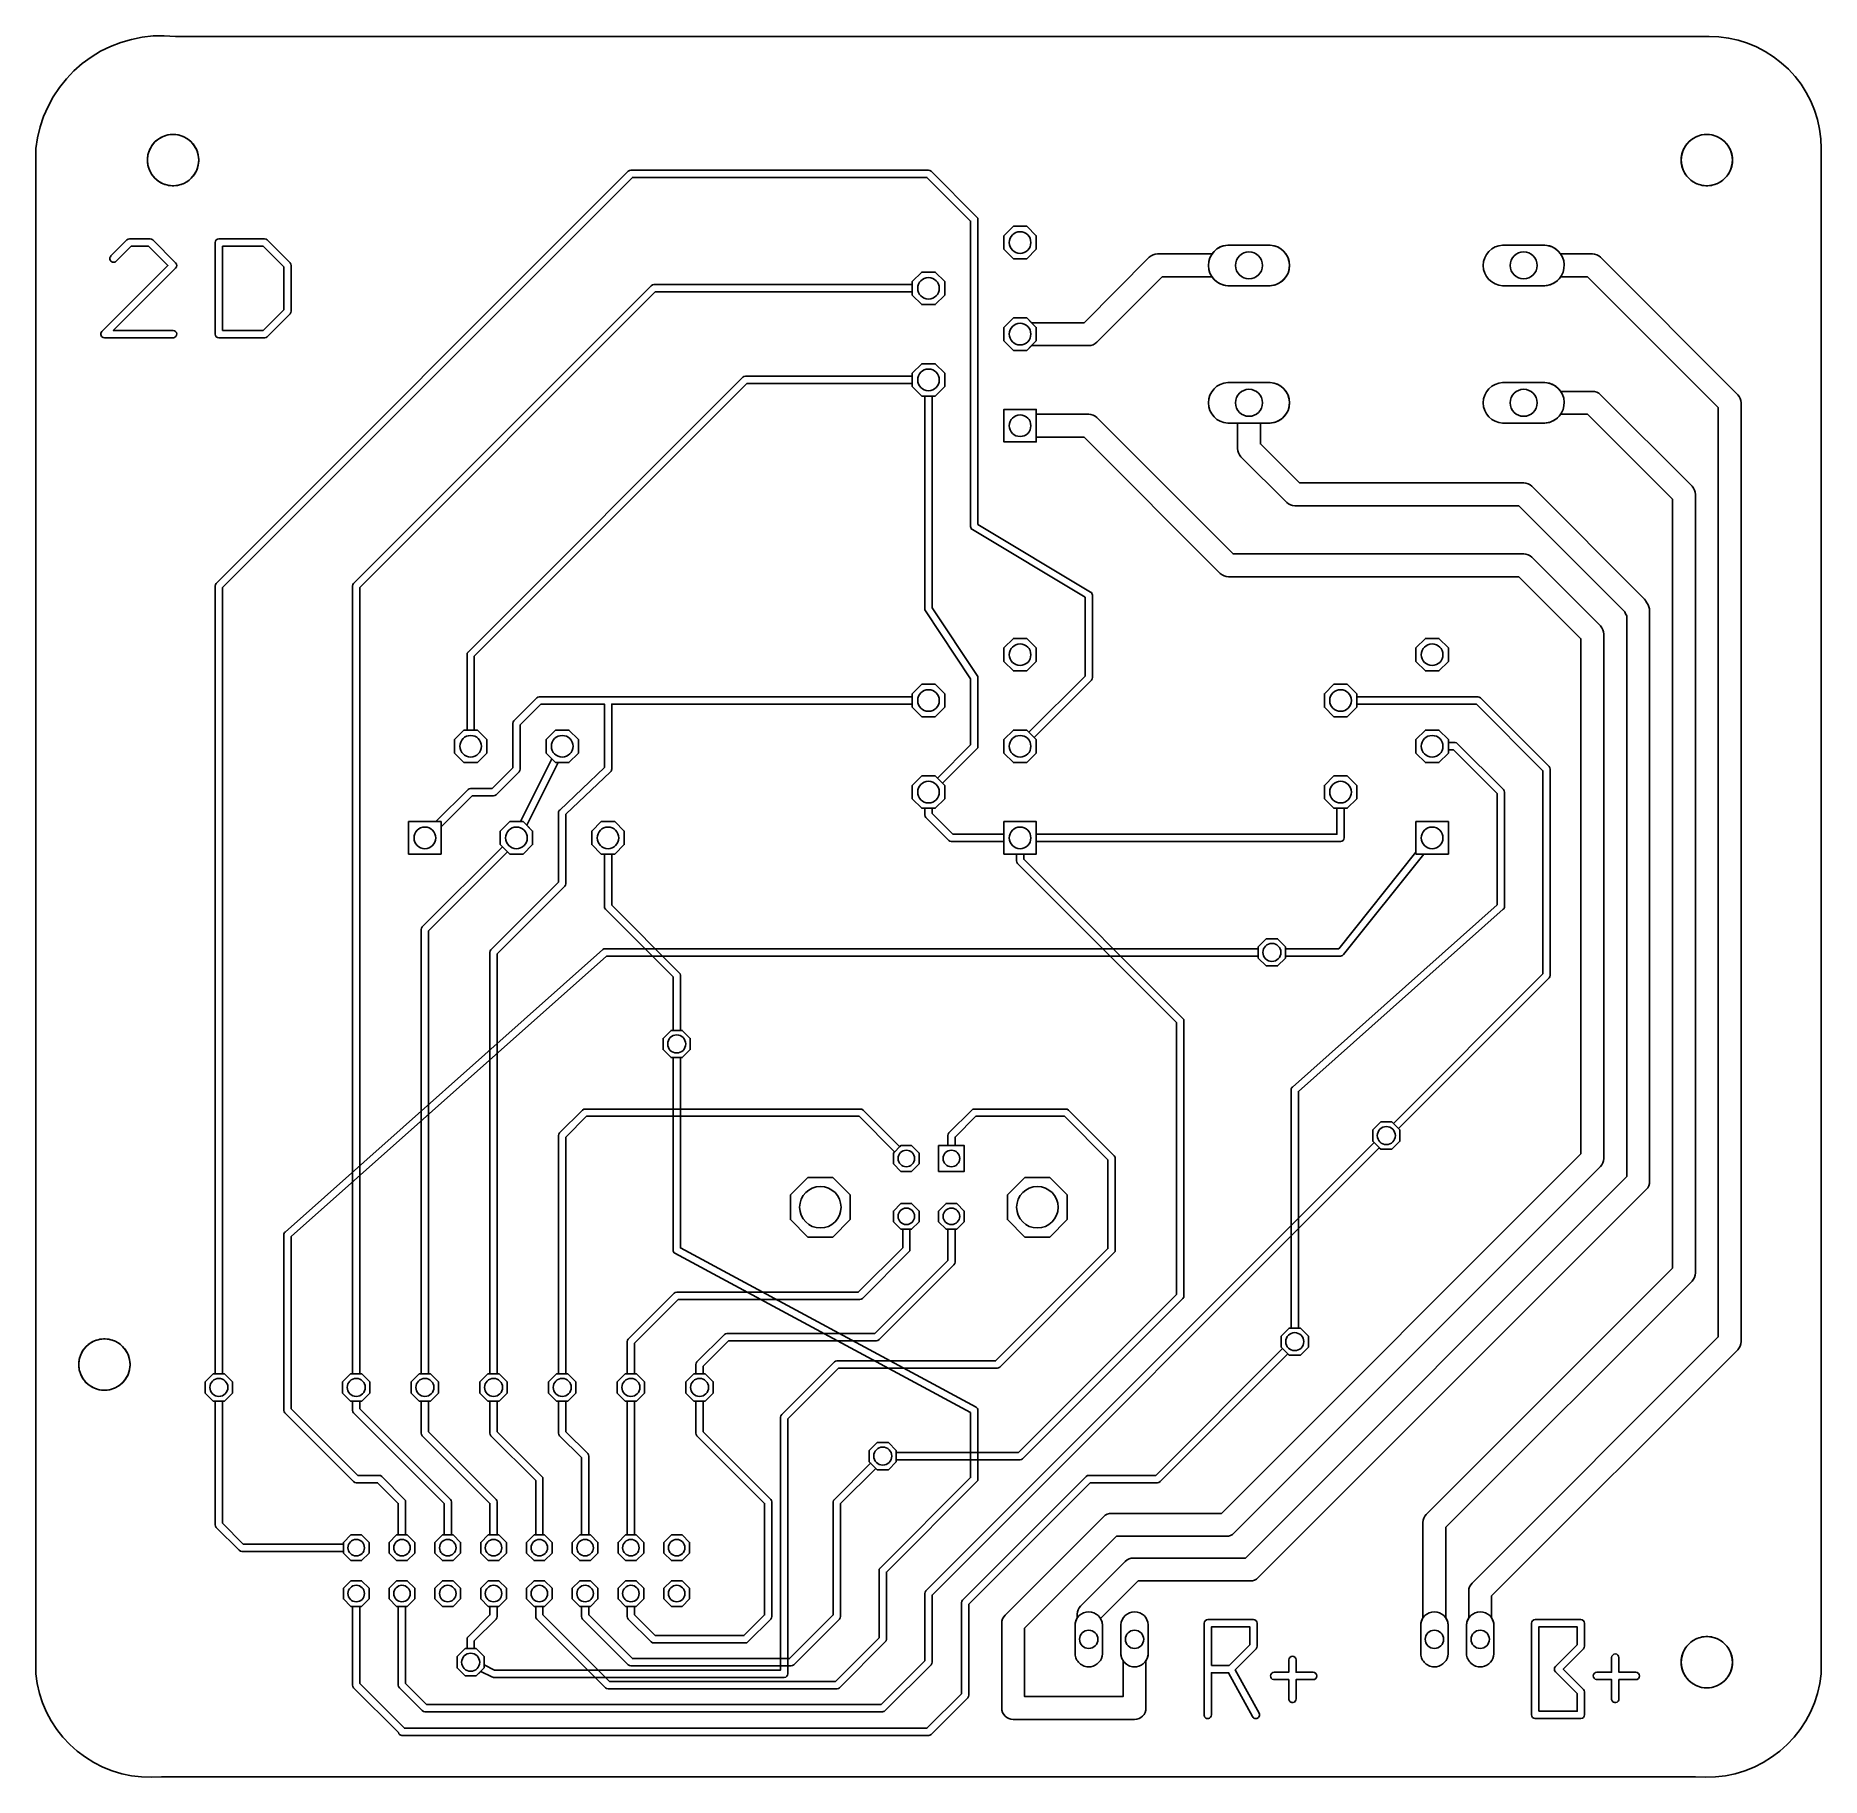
# Model space of a CAD drawing. Header units: millimetres. Extents: x -5.1 to 94, y 0 to 96.6.
import ezdxf

# ---------------------------------------------------------------- set-up
doc = ezdxf.new("R2010")
doc.units = ezdxf.units.MM

msp = doc.modelspace()

# ---------------------------------------------------------------- linework, layer by layer
at = {"layer": '16_copper'}
for points in [[(50.43, 84.717), (50.43, 85.463), (49.903, 85.99), (49.157, 85.99), (48.63, 85.463), (48.63, 84.717), (49.157, 84.19), (49.903, 84.19)], [(45.35, 82.177), (45.35, 82.923), (44.823, 83.45), (44.077, 83.45), (43.55, 82.923), (43.55, 82.177), (44.077, 81.65), (44.823, 81.65)], [(50.43, 79.637), (50.43, 80.383), (49.903, 80.91), (49.157, 80.91), (48.63, 80.383), (48.63, 79.637), (49.157, 79.11), (49.903, 79.11)], [(45.35, 77.097), (45.35, 77.843), (44.823, 78.37), (44.077, 78.37), (43.55, 77.843), (43.55, 77.097), (44.077, 76.57), (44.823, 76.57)], [(50.43, 75.83), (48.63, 75.83), (48.63, 74.03), (50.43, 74.03)], [(50.43, 61.857), (50.43, 62.603), (49.903, 63.13), (49.157, 63.13), (48.63, 62.603), (48.63, 61.857), (49.157, 61.33), (49.903, 61.33)], [(73.29, 61.857), (73.29, 62.603), (72.763, 63.13), (72.017, 63.13), (71.49, 62.603), (71.49, 61.857), (72.017, 61.33), (72.763, 61.33)], [(45.35, 59.317), (45.35, 60.063), (44.823, 60.59), (44.077, 60.59), (43.55, 60.063), (43.55, 59.317), (44.077, 58.79), (44.823, 58.79)], [(68.21, 59.317), (68.21, 60.063), (67.683, 60.59), (66.937, 60.59), (66.41, 60.063), (66.41, 59.317), (66.937, 58.79), (67.683, 58.79)], [(19.95, 56.777), (19.95, 57.523), (19.423, 58.05), (18.677, 58.05), (18.15, 57.523), (18.15, 56.777), (18.677, 56.25), (19.423, 56.25)], [(25.03, 56.777), (25.03, 57.523), (24.503, 58.05), (23.757, 58.05), (23.23, 57.523), (23.23, 56.777), (23.757, 56.25), (24.503, 56.25)], [(50.43, 56.777), (50.43, 57.523), (49.903, 58.05), (49.157, 58.05), (48.63, 57.523), (48.63, 56.777), (49.157, 56.25), (49.903, 56.25)], [(73.29, 56.777), (73.29, 57.523), (72.763, 58.05), (72.017, 58.05), (71.49, 57.523), (71.49, 56.777), (72.017, 56.25), (72.763, 56.25)], [(45.35, 54.237), (45.35, 54.983), (44.823, 55.51), (44.077, 55.51), (43.55, 54.983), (43.55, 54.237), (44.077, 53.71), (44.823, 53.71)], [(68.21, 54.237), (68.21, 54.983), (67.683, 55.51), (66.937, 55.51), (66.41, 54.983), (66.41, 54.237), (66.937, 53.71), (67.683, 53.71)], [(17.41, 52.97), (15.61, 52.97), (15.61, 51.17), (17.41, 51.17)], [(22.49, 51.697), (22.49, 52.443), (21.963, 52.97), (21.217, 52.97), (20.69, 52.443), (20.69, 51.697), (21.217, 51.17), (21.963, 51.17)], [(27.57, 51.697), (27.57, 52.443), (27.043, 52.97), (26.297, 52.97), (25.77, 52.443), (25.77, 51.697), (26.297, 51.17), (27.043, 51.17)], [(50.43, 52.97), (48.63, 52.97), (48.63, 51.17), (50.43, 51.17)], [(73.29, 52.97), (71.49, 52.97), (71.49, 51.17), (73.29, 51.17)], [(43.934, 33.994), (43.934, 34.586), (43.516, 35.004), (42.924, 35.004), (42.506, 34.586), (42.506, 33.994), (42.924, 33.576), (43.516, 33.576)], [(46.434, 35.004), (45.006, 35.004), (45.006, 33.576), (46.434, 33.576)], [(40.108, 30.898), (40.108, 32.272), (39.137, 33.243), (37.763, 33.243), (36.792, 32.272), (36.792, 30.898), (37.763, 29.927), (39.137, 29.927)], [(52.148, 30.898), (52.148, 32.272), (51.177, 33.243), (49.803, 33.243), (48.832, 32.272), (48.832, 30.898), (49.803, 29.927), (51.177, 29.927)], [(43.934, 30.784), (43.934, 31.376), (43.516, 31.794), (42.924, 31.794), (42.506, 31.376), (42.506, 30.784), (42.924, 30.366), (43.516, 30.366)], [(46.434, 30.784), (46.434, 31.376), (46.016, 31.794), (45.424, 31.794), (45.006, 31.376), (45.006, 30.784), (45.424, 30.366), (46.016, 30.366)], [(28.651, 12.405), (28.651, 12.995), (28.235, 13.411), (28.143, 13.411), (28.143, 20.836), (28.252, 20.836), (28.694, 21.278), (28.694, 21.902), (28.252, 22.344), (27.628, 22.344), (27.186, 21.902), (27.186, 21.278), (27.628, 20.836), (27.737, 20.836), (27.737, 13.411), (27.645, 13.411), (27.229, 12.995), (27.229, 12.405), (27.645, 11.989), (28.235, 11.989)], [(31.191, 12.405), (31.191, 12.995), (30.775, 13.411), (30.185, 13.411), (29.769, 12.995), (29.769, 12.405), (30.185, 11.989), (30.775, 11.989)], [(18.491, 9.865), (18.491, 10.455), (18.075, 10.871), (17.485, 10.871), (17.069, 10.455), (17.069, 9.865), (17.485, 9.449), (18.075, 9.449)], [(31.191, 9.865), (31.191, 10.455), (30.775, 10.871), (30.185, 10.871), (29.769, 10.455), (29.769, 9.865), (30.185, 9.449), (30.775, 9.449)]]:
    msp.add_lwpolyline(points, close=True, dxfattribs=at)
for points in [[(63.486, 82.703, 0.92439), (63.398, 84.944), (61.062, 84.944, 0.961482), (61.062, 82.696), (63.398, 82.696)], [(78.726, 82.703, 0.92439), (78.638, 84.944), (76.302, 84.944, 0.961482), (76.302, 82.696), (78.638, 82.696)], [(63.486, 75.083, 0.92439), (63.398, 77.324), (61.062, 77.324, 0.961482), (61.062, 75.076), (63.398, 75.076)], [(78.726, 75.083, 0.92439), (78.638, 77.324), (76.302, 77.324, 0.961482), (76.302, 75.076), (78.638, 75.076)], [(15.951, 12.405), (15.951, 12.995), (15.535, 13.411), (15.443, 13.411), (15.443, 15.24, 0.198912), (15.384, 15.384), (14.114, 16.654, 0.198912), (13.97, 16.713), (12.784, 16.713), (9.093, 20.404), (9.093, 29.965), (26.589, 45.517), (62.746, 45.517), (62.746, 45.408), (63.188, 44.966), (63.812, 44.966), (64.254, 45.408), (64.254, 46.032), (63.812, 46.474), (63.188, 46.474), (62.746, 46.032), (62.746, 45.923), (26.511, 45.923, 0.183686), (26.376, 45.872), (8.755, 30.209, 0.214228), (8.687, 30.057), (8.687, 20.32, 0.198912), (8.746, 20.176), (12.556, 16.366, 0.198912), (12.7, 16.307), (13.886, 16.307), (15.037, 15.156), (15.037, 13.411), (14.945, 13.411), (14.529, 12.995), (14.529, 12.405), (14.945, 11.989), (15.535, 11.989)], [(39.38, 4.878, 0.185976), (39.514, 4.936), (42.054, 7.476, 0.198912), (42.113, 7.62), (42.113, 11.346), (47.134, 16.366, 0.198912), (47.193, 16.51), (47.193, 20.32, 0.275912), (47.086, 20.499), (30.683, 29.331), (30.683, 39.886), (30.792, 39.886), (31.234, 40.328), (31.234, 40.952), (30.792, 41.394), (30.168, 41.394), (29.726, 40.952), (29.726, 40.328), (30.168, 39.886), (30.277, 39.886), (30.277, 29.21, 0.275912), (30.384, 29.031), (46.787, 20.199), (46.787, 16.594), (41.766, 11.574, 0.198912), (41.707, 11.43), (41.707, 7.704), (39.286, 5.283), (26.754, 5.283), (23.063, 8.974), (23.063, 9.449), (23.155, 9.449), (23.571, 9.865), (23.571, 10.455), (23.155, 10.871), (22.565, 10.871), (22.149, 10.455), (22.149, 9.865), (22.565, 9.449), (22.657, 9.449), (22.657, 8.89, 0.198912), (22.716, 8.746), (26.526, 4.936, 0.198912), (26.67, 4.877), (39.37, 4.877)], [(41.92, 3.608, 0.185976), (42.054, 3.666), (44.594, 6.206, 0.198912), (44.653, 6.35), (44.653, 10.076), (69.461, 34.883), (69.538, 34.806), (70.162, 34.806), (70.604, 35.248), (70.604, 35.872), (70.162, 36.314), (69.538, 36.314), (69.096, 35.872), (69.096, 35.248), (69.173, 35.171), (44.306, 10.304, 0.198912), (44.247, 10.16), (44.247, 6.434), (41.826, 4.013), (16.594, 4.013), (15.443, 5.164), (15.443, 9.449), (15.535, 9.449), (15.951, 9.865), (15.951, 10.455), (15.535, 10.871), (14.945, 10.871), (14.529, 10.455), (14.529, 9.865), (14.945, 9.449), (15.037, 9.449), (15.037, 5.08, 0.198912), (15.096, 4.936), (16.366, 3.666, 0.198912), (16.51, 3.607), (41.91, 3.607)], [(44.46, 2.287, 0.185976), (44.594, 2.346), (46.626, 4.378, 0.198912), (46.685, 4.521), (46.685, 9.568), (53.424, 16.307), (57.15, 16.307, 0.198912), (57.294, 16.366), (64.381, 23.453), (64.458, 23.376), (65.082, 23.376), (65.524, 23.818), (65.524, 24.442), (65.082, 24.884), (64.458, 24.884), (64.016, 24.442), (64.016, 23.818), (64.093, 23.741), (57.066, 16.713), (53.34, 16.713, 0.198912), (53.196, 16.654), (46.338, 9.796, 0.198912), (46.279, 9.652), (46.279, 4.605), (44.366, 2.692), (15.375, 2.692), (12.903, 5.164), (12.903, 9.449), (12.995, 9.449), (13.411, 9.865), (13.411, 10.455), (12.995, 10.871), (12.405, 10.871), (11.989, 10.455), (11.989, 9.865), (12.405, 9.449), (12.497, 9.449), (12.497, 5.08, 0.198912), (12.556, 4.936), (15.04, 2.452, 0.361895), (15.24, 2.286), (44.45, 2.286)], [(13.411, 12.405), (13.411, 12.995), (12.995, 13.411), (12.405, 13.411), (11.989, 12.995), (11.989, 12.903), (6.434, 12.903), (5.283, 14.054), (5.283, 20.836), (5.392, 20.836), (5.834, 21.278), (5.834, 21.902), (5.392, 22.344), (4.768, 22.344), (4.326, 21.902), (4.326, 21.278), (4.768, 20.836), (4.877, 20.836), (4.877, 13.97, 0.198912), (4.936, 13.826), (6.206, 12.556, 0.198912), (6.35, 12.497), (11.989, 12.497), (11.989, 12.405), (12.405, 11.989), (12.995, 11.989)], [(18.491, 12.405), (18.491, 12.995), (18.075, 13.411), (17.983, 13.411), (17.983, 15.24, 0.198912), (17.924, 15.384), (12.903, 20.404), (12.903, 20.836), (13.012, 20.836), (13.454, 21.278), (13.454, 21.902), (13.012, 22.344), (12.388, 22.344), (11.946, 21.902), (11.946, 21.278), (12.388, 20.836), (12.497, 20.836), (12.497, 20.32, 0.198912), (12.556, 20.176), (17.577, 15.156), (17.577, 13.411), (17.485, 13.411), (17.069, 12.995), (17.069, 12.405), (17.485, 11.989), (18.075, 11.989)], [(21.031, 12.405), (21.031, 12.995), (20.615, 13.411), (20.523, 13.411), (20.523, 15.24, 0.198912), (20.464, 15.384), (16.713, 19.134), (16.713, 20.836), (16.822, 20.836), (17.264, 21.278), (17.264, 21.902), (16.822, 22.344), (16.198, 22.344), (15.756, 21.902), (15.756, 21.278), (16.198, 20.836), (16.307, 20.836), (16.307, 19.05, 0.198912), (16.366, 18.906), (20.117, 15.156), (20.117, 13.411), (20.025, 13.411), (19.609, 12.995), (19.609, 12.405), (20.025, 11.989), (20.615, 11.989)], [(23.571, 12.405), (23.571, 12.995), (23.155, 13.411), (23.063, 13.411), (23.063, 16.51, 0.198912), (23.004, 16.654), (20.523, 19.134), (20.523, 20.836), (20.632, 20.836), (21.074, 21.278), (21.074, 21.902), (20.632, 22.344), (20.008, 22.344), (19.566, 21.902), (19.566, 21.278), (20.008, 20.836), (20.117, 20.836), (20.117, 19.05, 0.198912), (20.176, 18.906), (22.657, 16.426), (22.657, 13.411), (22.565, 13.411), (22.149, 12.995), (22.149, 12.405), (22.565, 11.989), (23.155, 11.989)], [(26.111, 12.405), (26.111, 12.995), (25.695, 13.411), (25.603, 13.411), (25.603, 17.78, 0.198912), (25.544, 17.924), (24.333, 19.134), (24.333, 20.836), (24.442, 20.836), (24.884, 21.278), (24.884, 21.902), (24.442, 22.344), (23.818, 22.344), (23.376, 21.902), (23.376, 21.278), (23.818, 20.836), (23.927, 20.836), (23.927, 19.05, 0.198912), (23.986, 18.906), (25.197, 17.696), (25.197, 13.411), (25.105, 13.411), (24.689, 12.995), (24.689, 12.405), (25.105, 11.989), (25.695, 11.989)], [(34.3, 7.418, 0.185976), (34.434, 7.476), (35.704, 8.746, 0.198912), (35.763, 8.89), (35.763, 15.24, 0.198912), (35.704, 15.384), (31.953, 19.134), (31.953, 20.836), (32.062, 20.836), (32.504, 21.278), (32.504, 21.902), (32.062, 22.344), (31.438, 22.344), (30.996, 21.902), (30.996, 21.278), (31.438, 20.836), (31.547, 20.836), (31.547, 19.05, 0.198912), (31.606, 18.906), (35.357, 15.156), (35.357, 8.974), (34.206, 7.823), (29.294, 7.823), (28.143, 8.974), (28.143, 9.449), (28.235, 9.449), (28.651, 9.865), (28.651, 10.455), (28.235, 10.871), (27.645, 10.871), (27.229, 10.455), (27.229, 9.865), (27.645, 9.449), (27.737, 9.449), (27.737, 8.89, 0.198912), (27.796, 8.746), (29.066, 7.476, 0.198912), (29.21, 7.417), (34.29, 7.417)], [(36.84, 6.148, 0.185976), (36.974, 6.206), (39.514, 8.746, 0.198912), (39.573, 8.89), (39.573, 15.156), (41.521, 17.103), (41.598, 17.026), (42.222, 17.026), (42.664, 17.468), (42.664, 18.092), (42.222, 18.534), (41.598, 18.534), (41.156, 18.092), (41.156, 17.468), (41.233, 17.391), (39.226, 15.384, 0.198912), (39.167, 15.24), (39.167, 8.974), (36.746, 6.553), (28.024, 6.553), (25.603, 8.974), (25.603, 9.449), (25.695, 9.449), (26.111, 9.865), (26.111, 10.455), (25.695, 10.871), (25.105, 10.871), (24.689, 10.455), (24.689, 9.865), (25.105, 9.449), (25.197, 9.449), (25.197, 8.89, 0.198912), (25.256, 8.746), (27.796, 6.206, 0.198912), (27.94, 6.147), (36.83, 6.147)], [(19.804, 6.038), (19.804, 6.662), (19.362, 7.104), (19.253, 7.104), (19.253, 7.536), (20.464, 8.746, 0.198912), (20.523, 8.89), (20.523, 9.449), (20.615, 9.449), (21.031, 9.865), (21.031, 10.455), (20.615, 10.871), (20.025, 10.871), (19.609, 10.455), (19.609, 9.865), (20.025, 9.449), (20.117, 9.449), (20.117, 8.974), (18.906, 7.764, 0.198912), (18.847, 7.62), (18.847, 7.104), (18.738, 7.104), (18.296, 6.662), (18.296, 6.038), (18.738, 5.596), (19.362, 5.596)], [(53.452, 6.103, 0.357806), (54.102, 6.821), (54.102, 8.419, 0.95208), (52.578, 8.419), (52.578, 6.821), (52.585, 6.746), (52.6, 6.673), (52.622, 6.601), (52.65, 6.532), (52.686, 6.466), (52.727, 6.404), (52.775, 6.346), (52.828, 6.293), (52.886, 6.245), (52.948, 6.204), (53.014, 6.168), (53.083, 6.14), (53.155, 6.118), (53.228, 6.103), (53.303, 6.096), (53.377, 6.096)], [(55.992, 6.103, 0.357806), (56.642, 6.821), (56.642, 8.419, 0.95208), (55.118, 8.419), (55.118, 6.821), (55.125, 6.746), (55.14, 6.673), (55.162, 6.601), (55.19, 6.532), (55.226, 6.466), (55.267, 6.404), (55.315, 6.346), (55.368, 6.293), (55.426, 6.245), (55.488, 6.204), (55.554, 6.168), (55.623, 6.14), (55.695, 6.118), (55.768, 6.103), (55.843, 6.096), (55.917, 6.096)], [(72.629, 6.103, 0.357806), (73.279, 6.821), (73.279, 8.419, 0.95208), (71.755, 8.419), (71.755, 6.821), (71.762, 6.746), (71.777, 6.673), (71.799, 6.601), (71.827, 6.532), (71.863, 6.466), (71.904, 6.404), (71.952, 6.346), (72.005, 6.293), (72.063, 6.245), (72.125, 6.204), (72.191, 6.168), (72.26, 6.14), (72.332, 6.118), (72.405, 6.103), (72.48, 6.096), (72.554, 6.096)], [(75.169, 6.103, 0.357806), (75.819, 6.821), (75.819, 8.419, 0.95208), (74.295, 8.419), (74.295, 6.821), (74.302, 6.746), (74.317, 6.673), (74.339, 6.601), (74.367, 6.532), (74.403, 6.466), (74.444, 6.404), (74.492, 6.346), (74.545, 6.293), (74.603, 6.245), (74.665, 6.204), (74.731, 6.168), (74.8, 6.14), (74.872, 6.118), (74.945, 6.103), (75.02, 6.096), (75.094, 6.096)]]:
    msp.add_lwpolyline(points, format="xyb", close=True, dxfattribs=at)
at = {"layer": '1_copper'}
for points in [[(5.834, 21.278), (5.834, 21.902), (5.392, 22.344), (5.283, 22.344), (5.283, 65.956), (28.024, 88.697), (44.366, 88.697), (46.787, 86.276), (46.787, 69.342, 0.263446), (46.885, 69.168), (53.137, 65.417), (53.137, 61.044), (50.023, 57.93), (49.903, 58.05), (49.157, 58.05), (48.63, 57.523), (48.63, 56.777), (49.157, 56.25), (49.903, 56.25), (50.43, 56.777), (50.43, 57.523), (50.31, 57.643), (53.484, 60.816, 0.198912), (53.543, 60.96), (53.543, 65.532, 0.263446), (53.445, 65.706), (47.193, 69.457), (47.193, 86.36, 0.198912), (47.134, 86.504), (44.594, 89.044, 0.198912), (44.45, 89.103), (27.94, 89.103, 0.198912), (27.796, 89.044), (4.936, 66.184, 0.198912), (4.877, 66.04), (4.877, 22.344), (4.768, 22.344), (4.326, 21.902), (4.326, 21.278), (4.768, 20.836), (5.392, 20.836)], [(2.575, 79.81, 0.915917), (2.54, 80.213), (-0.779, 80.213), (2.684, 83.676, 0.414214), (2.684, 83.964), (1.414, 85.234, 0.198912), (1.27, 85.293), (0.127, 85.293, 0.198912), (-0.017, 85.234), (-0.906, 84.345, 1), (-0.618, 84.057), (0.211, 84.887), (1.186, 84.887), (2.253, 83.82), (-1.414, 80.154, 0.668179), (-1.27, 79.807), (2.54, 79.807)], [(7.63, 79.808, 0.185976), (7.764, 79.866), (9.034, 81.136, 0.198912), (9.093, 81.28), (9.093, 83.82, 0.198912), (9.034, 83.964), (7.764, 85.234, 0.198912), (7.62, 85.293), (5.08, 85.293, 0.414214), (4.877, 85.09), (4.877, 80.01, 0.414214), (5.08, 79.807), (7.62, 79.807)], [(50.168, 79.375), (53.34, 79.375, 0.198912), (53.789, 79.561), (57.413, 83.185), (60.178, 83.185, 0.237152), (61.062, 82.696), (63.398, 82.696, 0.961482), (63.398, 84.944), (61.062, 84.944, 0.237152), (60.178, 84.455), (57.15, 84.455, 0.198912), (56.701, 84.269), (53.077, 80.645), (50.168, 80.645), (49.903, 80.91), (49.157, 80.91), (48.63, 80.383), (48.63, 79.637), (49.157, 79.11), (49.903, 79.11)], [(75.169, 6.103, 0.357806), (75.819, 6.821), (75.819, 8.419, 0.134962), (75.692, 8.803), (75.692, 10.024), (89.349, 23.681, 0.198912), (89.535, 24.13), (89.535, 76.2, 0.198912), (89.349, 76.649), (81.729, 84.269, 0.198912), (81.28, 84.455), (79.522, 84.455, 0.237152), (78.638, 84.944), (76.302, 84.944, 0.961482), (76.302, 82.696), (78.638, 82.696, 0.237152), (79.522, 83.185), (81.017, 83.185), (88.265, 75.937), (88.265, 24.393), (74.608, 10.736, 0.198912), (74.422, 10.287), (74.422, 8.803, 0.134962), (74.295, 8.419), (74.295, 6.821), (74.302, 6.746), (74.317, 6.673), (74.339, 6.601), (74.367, 6.532), (74.403, 6.466), (74.444, 6.404), (74.492, 6.346), (74.545, 6.293), (74.603, 6.245), (74.665, 6.204), (74.731, 6.168), (74.8, 6.14), (74.872, 6.118), (74.945, 6.103), (75.02, 6.096), (75.094, 6.096)], [(13.454, 21.278), (13.454, 21.902), (13.012, 22.344), (12.903, 22.344), (12.903, 65.956), (29.294, 82.347), (43.55, 82.347), (43.55, 82.177), (44.077, 81.65), (44.823, 81.65), (45.35, 82.177), (45.35, 82.923), (44.823, 83.45), (44.077, 83.45), (43.55, 82.923), (43.55, 82.753), (29.21, 82.753, 0.198912), (29.066, 82.694), (12.556, 66.184, 0.198912), (12.497, 66.04), (12.497, 22.344), (12.388, 22.344), (11.946, 21.902), (11.946, 21.278), (12.388, 20.836), (13.012, 20.836)], [(42.664, 17.468), (42.664, 17.577), (49.53, 17.577, 0.198912), (49.674, 17.636), (58.564, 26.526, 0.198912), (58.623, 26.67), (58.623, 41.91, 0.198912), (58.564, 42.054), (49.733, 50.884), (49.733, 51.17), (50.43, 51.17), (50.43, 51.867), (67.31, 51.867, 0.414214), (67.513, 52.07), (67.513, 53.71), (67.683, 53.71), (68.21, 54.237), (68.21, 54.983), (67.683, 55.51), (66.937, 55.51), (66.41, 54.983), (66.41, 54.237), (66.937, 53.71), (67.107, 53.71), (67.107, 52.273), (50.43, 52.273), (50.43, 52.97), (48.63, 52.97), (48.63, 52.273), (45.804, 52.273), (44.653, 53.424), (44.653, 53.71), (44.823, 53.71), (45.35, 54.237), (45.35, 54.983), (45.23, 55.103), (47.134, 57.006, 0.198912), (47.193, 57.15), (47.193, 60.96, 0.14807), (47.159, 61.073), (44.653, 64.832), (44.653, 76.57), (44.823, 76.57), (45.35, 77.097), (45.35, 77.843), (44.823, 78.37), (44.077, 78.37), (43.55, 77.843), (43.55, 77.673), (34.29, 77.673, 0.198912), (34.146, 77.614), (18.906, 62.374, 0.198912), (18.847, 62.23), (18.847, 58.05), (18.677, 58.05), (18.15, 57.523), (18.15, 56.777), (18.677, 56.25), (19.423, 56.25), (19.95, 56.777), (19.95, 57.523), (19.423, 58.05), (19.253, 58.05), (19.253, 62.146), (34.374, 77.267), (43.55, 77.267), (43.55, 77.097), (44.077, 76.57), (44.247, 76.57), (44.247, 64.77, 0.14807), (44.281, 64.657), (46.787, 60.898), (46.787, 57.234), (44.943, 55.39), (44.823, 55.51), (44.077, 55.51), (43.55, 54.983), (43.55, 54.237), (44.077, 53.71), (44.247, 53.71), (44.247, 53.34, 0.198912), (44.306, 53.196), (45.576, 51.926, 0.198912), (45.72, 51.867), (48.63, 51.867), (48.63, 51.17), (49.327, 51.17), (49.327, 50.8, 0.198912), (49.386, 50.656), (58.217, 41.826), (58.217, 26.754), (49.446, 17.983), (42.664, 17.983), (42.664, 18.092), (42.222, 18.534), (41.598, 18.534), (41.156, 18.092), (41.156, 17.468), (41.598, 17.026), (42.222, 17.026)], [(53.452, 6.103, 0.357806), (54.102, 6.821), (54.102, 8.419, 0.123126), (53.995, 8.774), (56.08, 10.859), (62.294, 10.859, 0.198912), (62.743, 11.044), (84.269, 32.571, 0.198912), (84.455, 33.02), (84.455, 64.643, 0.193384), (84.295, 65.098), (84.272, 65.157, 0.091111), (84.142, 65.346), (77.919, 71.569, 0.198912), (77.47, 71.755), (65.033, 71.755), (62.865, 73.923), (62.865, 75.076), (63.398, 75.076, 0.961482), (63.398, 77.324), (61.062, 77.324, 0.961482), (61.062, 75.076), (61.595, 75.076), (61.595, 73.66, 0.198912), (61.781, 73.211), (64.321, 70.671, 0.198912), (64.77, 70.485), (77.207, 70.485), (83.078, 64.614, 0.098747), (83.185, 64.39), (83.185, 33.283), (62.03, 12.129), (55.817, 12.129, 0.198912), (55.367, 11.943), (52.891, 9.466, 0.198912), (52.705, 9.017), (52.705, 8.803, 0.134962), (52.578, 8.419), (52.578, 6.821), (52.585, 6.746), (52.6, 6.673), (52.622, 6.601), (52.65, 6.532), (52.686, 6.466), (52.727, 6.404), (52.775, 6.346), (52.828, 6.293), (52.886, 6.245), (52.948, 6.204), (53.014, 6.168), (53.083, 6.14), (53.155, 6.118), (53.228, 6.103), (53.303, 6.096), (53.377, 6.096)], [(72.629, 6.103, 0.357806), (73.279, 6.821), (73.279, 8.419, 0.134962), (73.152, 8.803), (73.152, 13.834), (86.809, 27.491, 0.198912), (86.995, 27.94), (86.995, 71.12, 0.198912), (86.809, 71.569), (81.729, 76.649, 0.198912), (81.28, 76.835), (79.522, 76.835, 0.237152), (78.638, 77.324), (76.302, 77.324, 0.961482), (76.302, 75.076), (78.638, 75.076, 0.237152), (79.522, 75.565), (81.017, 75.565), (85.725, 70.857), (85.725, 28.203), (72.068, 14.546, 0.198912), (71.882, 14.097), (71.882, 8.803, 0.134962), (71.755, 8.419), (71.755, 6.821), (71.762, 6.746), (71.777, 6.673), (71.799, 6.601), (71.827, 6.532), (71.863, 6.466), (71.904, 6.404), (71.952, 6.346), (72.005, 6.293), (72.063, 6.245), (72.125, 6.204), (72.191, 6.168), (72.26, 6.14), (72.332, 6.118), (72.405, 6.103), (72.48, 6.096), (72.554, 6.096)], [(55.885, 3.175, 0.411773), (56.515, 3.81), (56.515, 6.437, 0.134962), (56.642, 6.821), (56.642, 8.419, 0.95208), (55.118, 8.419), (55.118, 6.821, 0.134962), (55.245, 6.437), (55.245, 4.445), (49.784, 4.445), (49.784, 8.246), (54.873, 13.335), (60.96, 13.335, 0.198912), (61.409, 13.521), (81.729, 33.841, 0.198912), (81.915, 34.29), (81.915, 63.373, 0.198912), (81.729, 63.822), (77.919, 67.632, 0.198912), (77.47, 67.818), (61.35, 67.818), (53.789, 75.379, 0.198912), (53.34, 75.565), (50.43, 75.565), (50.43, 75.83), (48.63, 75.83), (48.63, 74.03), (50.43, 74.03), (50.43, 74.295), (53.077, 74.295), (60.638, 66.734, 0.198912), (61.087, 66.548), (77.207, 66.548), (80.645, 63.11), (80.645, 34.553), (60.697, 14.605), (54.61, 14.605, 0.198912), (54.161, 14.419), (48.7, 8.958, 0.198912), (48.514, 8.509), (48.514, 3.81, 0.414214), (49.149, 3.175), (55.88, 3.175)], [(22.85, 59.892, 0.185976), (22.716, 59.834), (21.446, 58.564, 0.198912), (21.387, 58.42), (21.387, 55.964), (20.236, 54.813), (19.05, 54.813, 0.198912), (18.906, 54.754), (17.123, 52.97), (15.61, 52.97), (15.61, 51.17), (17.41, 51.17), (17.41, 52.683), (19.134, 54.407), (20.32, 54.407, 0.198912), (20.464, 54.466), (21.734, 55.736, 0.198912), (21.793, 55.88), (21.793, 58.336), (22.944, 59.487), (26.467, 59.487), (26.467, 55.967), (23.99, 53.614, 0.205583), (23.927, 53.467), (23.927, 49.614), (20.176, 45.864, 0.198912), (20.117, 45.72), (20.117, 22.344), (20.008, 22.344), (19.566, 21.902), (19.566, 21.278), (20.008, 20.836), (20.632, 20.836), (21.074, 21.278), (21.074, 21.902), (20.632, 22.344), (20.523, 22.344), (20.523, 45.636), (24.274, 49.386, 0.198912), (24.333, 49.53), (24.333, 53.38), (26.81, 55.733, 0.205583), (26.873, 55.88), (26.873, 59.487), (43.55, 59.487), (43.55, 59.317), (44.077, 58.79), (44.823, 58.79), (45.35, 59.317), (45.35, 60.063), (44.823, 60.59), (44.077, 60.59), (43.55, 60.063), (43.55, 59.893), (22.86, 59.893)], [(70.604, 35.248), (70.604, 35.872), (70.527, 35.949), (78.884, 44.306, 0.198912), (78.943, 44.45), (78.943, 55.88, 0.198912), (78.884, 56.024), (75.074, 59.834, 0.198912), (74.93, 59.893), (68.21, 59.893), (68.21, 60.063), (67.683, 60.59), (66.937, 60.59), (66.41, 60.063), (66.41, 59.317), (66.937, 58.79), (67.683, 58.79), (68.21, 59.317), (68.21, 59.487), (74.846, 59.487), (78.537, 55.796), (78.537, 44.534), (70.239, 36.237), (70.162, 36.314), (69.538, 36.314), (69.096, 35.872), (69.096, 35.248), (69.538, 34.806), (70.162, 34.806)], [(17.264, 21.278), (17.264, 21.902), (16.822, 22.344), (16.713, 22.344), (16.713, 46.906), (21.097, 51.29), (21.217, 51.17), (21.963, 51.17), (22.49, 51.697), (22.49, 52.443), (22.166, 52.767), (23.907, 56.25), (24.503, 56.25), (25.03, 56.777), (25.03, 57.523), (24.503, 58.05), (23.757, 58.05), (23.23, 57.523), (23.23, 56.777), (23.554, 56.453), (21.813, 52.97), (21.217, 52.97), (20.69, 52.443), (20.69, 51.697), (20.81, 51.577), (16.366, 47.134, 0.198912), (16.307, 46.99), (16.307, 22.344), (16.198, 22.344), (15.756, 21.902), (15.756, 21.278), (16.198, 20.836), (16.822, 20.836)], [(65.524, 23.818), (65.524, 24.442), (65.082, 24.884), (64.973, 24.884), (64.973, 38.009), (76.335, 48.108, 0.214228), (76.403, 48.26), (76.403, 54.61, 0.198912), (76.344, 54.754), (73.804, 57.294, 0.198912), (73.66, 57.353), (73.29, 57.353), (73.29, 57.523), (72.763, 58.05), (72.017, 58.05), (71.49, 57.523), (71.49, 56.777), (72.017, 56.25), (72.763, 56.25), (73.29, 56.777), (73.29, 56.947), (73.576, 56.947), (75.997, 54.526), (75.997, 48.351), (64.635, 38.252, 0.214228), (64.567, 38.1), (64.567, 24.884), (64.458, 24.884), (64.016, 24.442), (64.016, 23.818), (64.458, 23.376), (65.082, 23.376)], [(31.234, 40.328), (31.234, 40.952), (30.792, 41.394), (30.683, 41.394), (30.683, 44.45, 0.198912), (30.624, 44.594), (26.873, 48.344), (26.873, 51.17), (27.043, 51.17), (27.57, 51.697), (27.57, 52.443), (27.043, 52.97), (26.297, 52.97), (25.77, 52.443), (25.77, 51.697), (26.297, 51.17), (26.467, 51.17), (26.467, 48.26, 0.198912), (26.526, 48.116), (30.277, 44.366), (30.277, 41.394), (30.168, 41.394), (29.726, 40.952), (29.726, 40.328), (30.168, 39.886), (30.792, 39.886)], [(64.254, 45.408), (64.254, 45.517), (67.31, 45.517, 0.227838), (67.469, 45.593), (71.93, 51.17), (73.29, 51.17), (73.29, 52.97), (71.49, 52.97), (71.49, 51.27), (67.212, 45.923), (64.254, 45.923), (64.254, 46.032), (63.812, 46.474), (63.188, 46.474), (62.746, 46.032), (62.746, 45.408), (63.188, 44.966), (63.812, 44.966)], [(36.45, 5.512, 0.413029), (36.652, 5.715), (36.652, 19.855), (39.454, 22.657), (48.26, 22.657, 0.198912), (48.404, 22.716), (54.754, 29.066, 0.198912), (54.813, 29.21), (54.813, 34.29, 0.198912), (54.754, 34.434), (52.214, 36.974, 0.198912), (52.07, 37.033), (46.99, 37.033, 0.198912), (46.846, 36.974), (45.576, 35.704, 0.198912), (45.517, 35.56), (45.517, 35.004), (45.006, 35.004), (45.006, 33.576), (46.434, 33.576), (46.434, 35.004), (45.923, 35.004), (45.923, 35.476), (47.074, 36.627), (51.986, 36.627), (54.407, 34.206), (54.407, 29.294), (48.176, 23.063), (39.37, 23.063, 0.198912), (39.226, 23.004), (36.305, 20.083, 0.198912), (36.246, 19.939), (36.246, 5.918), (20.368, 5.918), (19.804, 6.2), (19.804, 6.662), (19.362, 7.104), (18.738, 7.104), (18.296, 6.662), (18.296, 6.038), (18.738, 5.596), (19.362, 5.596), (19.609, 5.843), (20.229, 5.533, 0.116436), (20.32, 5.512), (36.449, 5.512)], [(24.884, 21.278), (24.884, 21.902), (24.442, 22.344), (24.333, 22.344), (24.333, 35.476), (25.484, 36.627), (40.596, 36.627), (42.571, 34.651), (42.506, 34.586), (42.506, 33.994), (42.924, 33.576), (43.516, 33.576), (43.934, 33.994), (43.934, 34.586), (43.516, 35.004), (42.924, 35.004), (42.859, 34.939), (40.824, 36.974, 0.198912), (40.68, 37.033), (25.4, 37.033, 0.198912), (25.256, 36.974), (23.986, 35.704, 0.198912), (23.927, 35.56), (23.927, 22.344), (23.818, 22.344), (23.376, 21.902), (23.376, 21.278), (23.818, 20.836), (24.442, 20.836)], [(28.694, 21.278), (28.694, 21.902), (28.252, 22.344), (28.143, 22.344), (28.143, 24.046), (30.564, 26.467), (40.64, 26.467, 0.198912), (40.784, 26.526), (43.364, 29.106, 0.198912), (43.423, 29.25), (43.423, 30.366), (43.516, 30.366), (43.934, 30.784), (43.934, 31.376), (43.516, 31.794), (42.924, 31.794), (42.506, 31.376), (42.506, 30.784), (42.924, 30.366), (43.017, 30.366), (43.017, 29.334), (40.556, 26.873), (30.48, 26.873, 0.198912), (30.336, 26.814), (27.796, 24.274, 0.198912), (27.737, 24.13), (27.737, 22.344), (27.628, 22.344), (27.186, 21.902), (27.186, 21.278), (27.628, 20.836), (28.252, 20.836)], [(32.504, 21.278), (32.504, 21.902), (32.062, 22.344), (31.953, 22.344), (31.953, 22.776), (33.358, 24.181), (41.564, 24.181, 0.198912), (41.708, 24.24), (45.864, 28.396, 0.198912), (45.923, 28.54), (45.923, 30.366), (46.016, 30.366), (46.434, 30.784), (46.434, 31.376), (46.016, 31.794), (45.424, 31.794), (45.006, 31.376), (45.006, 30.784), (45.424, 30.366), (45.517, 30.366), (45.517, 28.624), (41.48, 24.587), (33.274, 24.587, 0.198912), (33.13, 24.528), (31.606, 23.004, 0.198912), (31.547, 22.86), (31.547, 22.344), (31.438, 22.344), (30.996, 21.902), (30.996, 21.278), (31.438, 20.836), (32.062, 20.836)], [(59.981, 3.229, 0.361416), (60.147, 3.429), (60.147, 5.766), (61.094, 5.766), (62.433, 3.331, 1), (62.789, 3.527), (61.466, 5.933), (62.628, 7.095, 0.198912), (62.687, 7.239), (62.687, 8.509, 0.414214), (62.484, 8.712), (59.944, 8.712, 0.414214), (59.741, 8.509), (59.741, 3.429), (59.744, 3.394), (59.753, 3.359), (59.768, 3.327), (59.789, 3.298), (59.814, 3.273), (59.843, 3.252), (59.876, 3.238), (59.91, 3.229), (59.946, 3.226)], [(80.646, 3.226, 0.413029), (80.848, 3.429), (80.848, 4.699, 0.198912), (80.789, 4.843), (79.662, 5.969), (80.789, 7.095, 0.198912), (80.848, 7.239), (80.848, 8.509, 0.414214), (80.645, 8.712), (78.105, 8.712, 0.414214), (77.902, 8.509), (77.902, 3.429, 0.414214), (78.105, 3.226), (80.645, 3.226)], [(78.308, 3.632), (78.308, 8.306), (80.442, 8.306), (80.442, 7.323), (79.231, 6.113, 0.414214), (79.231, 5.825), (80.442, 4.615), (80.442, 3.632)], [(64.68, 4.118, 0.361416), (64.846, 4.318), (64.846, 5.385), (65.786, 5.385, 1), (65.786, 5.791), (64.846, 5.791), (64.846, 6.477, 1), (64.44, 6.477), (64.44, 5.791), (63.627, 5.791, 0.923416), (63.595, 5.387), (63.627, 5.385), (64.44, 5.385), (64.44, 4.318), (64.443, 4.283), (64.452, 4.248), (64.467, 4.216), (64.488, 4.187), (64.513, 4.162), (64.542, 4.141), (64.575, 4.127), (64.609, 4.118), (64.645, 4.115)], [(82.587, 4.118, 0.361416), (82.753, 4.318), (82.753, 5.385), (83.693, 5.385, 1), (83.693, 5.791), (82.753, 5.791), (82.753, 6.604, 1), (82.347, 6.604), (82.347, 5.791), (81.534, 5.791, 0.923416), (81.502, 5.387), (81.534, 5.385), (82.347, 5.385), (82.347, 4.318), (82.35, 4.283), (82.359, 4.248), (82.374, 4.216), (82.395, 4.187), (82.42, 4.162), (82.449, 4.141), (82.482, 4.127), (82.516, 4.118), (82.552, 4.115)]]:
    msp.add_lwpolyline(points, format="xyb", close=True, dxfattribs=at)
for points in [[(50.43, 84.717), (50.43, 85.463), (49.903, 85.99), (49.157, 85.99), (48.63, 85.463), (48.63, 84.717), (49.157, 84.19), (49.903, 84.19)], [(5.283, 80.213), (5.283, 84.887), (7.536, 84.887), (8.687, 83.736), (8.687, 81.364), (7.536, 80.213)], [(50.43, 61.857), (50.43, 62.603), (49.903, 63.13), (49.157, 63.13), (48.63, 62.603), (48.63, 61.857), (49.157, 61.33), (49.903, 61.33)], [(73.29, 61.857), (73.29, 62.603), (72.763, 63.13), (72.017, 63.13), (71.49, 62.603), (71.49, 61.857), (72.017, 61.33), (72.763, 61.33)], [(40.108, 30.898), (40.108, 32.272), (39.137, 33.243), (37.763, 33.243), (36.792, 32.272), (36.792, 30.898), (37.763, 29.927), (39.137, 29.927)], [(52.148, 30.898), (52.148, 32.272), (51.177, 33.243), (49.803, 33.243), (48.832, 32.272), (48.832, 30.898), (49.803, 29.927), (51.177, 29.927)], [(13.411, 12.405), (13.411, 12.995), (12.995, 13.411), (12.405, 13.411), (11.989, 12.995), (11.989, 12.405), (12.405, 11.989), (12.995, 11.989)], [(15.951, 12.405), (15.951, 12.995), (15.535, 13.411), (14.945, 13.411), (14.529, 12.995), (14.529, 12.405), (14.945, 11.989), (15.535, 11.989)], [(18.491, 12.405), (18.491, 12.995), (18.075, 13.411), (17.485, 13.411), (17.069, 12.995), (17.069, 12.405), (17.485, 11.989), (18.075, 11.989)], [(21.031, 12.405), (21.031, 12.995), (20.615, 13.411), (20.025, 13.411), (19.609, 12.995), (19.609, 12.405), (20.025, 11.989), (20.615, 11.989)], [(23.571, 12.405), (23.571, 12.995), (23.155, 13.411), (22.565, 13.411), (22.149, 12.995), (22.149, 12.405), (22.565, 11.989), (23.155, 11.989)], [(26.111, 12.405), (26.111, 12.995), (25.695, 13.411), (25.105, 13.411), (24.689, 12.995), (24.689, 12.405), (25.105, 11.989), (25.695, 11.989)], [(28.651, 12.405), (28.651, 12.995), (28.235, 13.411), (27.645, 13.411), (27.229, 12.995), (27.229, 12.405), (27.645, 11.989), (28.235, 11.989)], [(31.191, 12.405), (31.191, 12.995), (30.775, 13.411), (30.185, 13.411), (29.769, 12.995), (29.769, 12.405), (30.185, 11.989), (30.775, 11.989)], [(13.411, 9.865), (13.411, 10.455), (12.995, 10.871), (12.405, 10.871), (11.989, 10.455), (11.989, 9.865), (12.405, 9.449), (12.995, 9.449)], [(15.951, 9.865), (15.951, 10.455), (15.535, 10.871), (14.945, 10.871), (14.529, 10.455), (14.529, 9.865), (14.945, 9.449), (15.535, 9.449)], [(18.491, 9.865), (18.491, 10.455), (18.075, 10.871), (17.485, 10.871), (17.069, 10.455), (17.069, 9.865), (17.485, 9.449), (18.075, 9.449)], [(21.031, 9.865), (21.031, 10.455), (20.615, 10.871), (20.025, 10.871), (19.609, 10.455), (19.609, 9.865), (20.025, 9.449), (20.615, 9.449)], [(23.571, 9.865), (23.571, 10.455), (23.155, 10.871), (22.565, 10.871), (22.149, 10.455), (22.149, 9.865), (22.565, 9.449), (23.155, 9.449)], [(26.111, 9.865), (26.111, 10.455), (25.695, 10.871), (25.105, 10.871), (24.689, 10.455), (24.689, 9.865), (25.105, 9.449), (25.695, 9.449)], [(28.651, 9.865), (28.651, 10.455), (28.235, 10.871), (27.645, 10.871), (27.229, 10.455), (27.229, 9.865), (27.645, 9.449), (28.235, 9.449)], [(31.191, 9.865), (31.191, 10.455), (30.775, 10.871), (30.185, 10.871), (29.769, 10.455), (29.769, 9.865), (30.185, 9.449), (30.775, 9.449)], [(60.147, 6.172), (60.147, 8.306), (62.281, 8.306), (62.281, 7.323), (61.13, 6.172)]]:
    msp.add_lwpolyline(points, close=True, dxfattribs=at)
at = {"layer": 'drills_NPTH'}
for centre in [(2.54, 89.662), (87.63, 89.662), (-1.27, 22.86), (87.63, 6.35)]:
    msp.add_circle(centre, 1.423, dxfattribs=at)
at = {"layer": 'drills_PTH'}
for centre, radius in [((49.53, 85.09), 0.6), ((62.23, 83.82), 0.749), ((77.47, 83.82), 0.749), ((44.45, 82.55), 0.6), ((49.53, 80.01), 0.6), ((44.45, 77.47), 0.6), ((62.23, 76.2), 0.749), ((77.47, 76.2), 0.749), ((49.53, 74.93), 0.6), ((49.53, 62.23), 0.6), ((72.39, 62.23), 0.6), ((44.45, 59.69), 0.6), ((67.31, 59.69), 0.6), ((19.05, 57.15), 0.6), ((24.13, 57.15), 0.6), ((49.53, 57.15), 0.6), ((72.39, 57.15), 0.6), ((44.45, 54.61), 0.6), ((67.31, 54.61), 0.6), ((16.51, 52.07), 0.6), ((21.59, 52.07), 0.6), ((26.67, 52.07), 0.6), ((49.53, 52.07), 0.6), ((72.39, 52.07), 0.6), ((63.5, 45.72), 0.5), ((30.48, 40.64), 0.5), ((69.85, 35.56), 0.5), ((43.22, 34.29), 0.46), ((45.72, 34.29), 0.46), ((38.45, 31.585), 1.15), ((50.49, 31.585), 1.15), ((43.22, 31.08), 0.46), ((45.72, 31.08), 0.46), ((64.77, 24.13), 0.5), ((5.08, 21.59), 0.5), ((12.7, 21.59), 0.5), ((16.51, 21.59), 0.5), ((20.32, 21.59), 0.5), ((24.13, 21.59), 0.5), ((27.94, 21.59), 0.5), ((31.75, 21.59), 0.5), ((41.91, 17.78), 0.5), ((12.7, 12.7), 0.457), ((15.24, 12.7), 0.457), ((17.78, 12.7), 0.457), ((20.32, 12.7), 0.457), ((22.86, 12.7), 0.457), ((25.4, 12.7), 0.457), ((27.94, 12.7), 0.457), ((30.48, 12.7), 0.457), ((12.7, 10.16), 0.457), ((15.24, 10.16), 0.457), ((17.78, 10.16), 0.457), ((20.32, 10.16), 0.457), ((22.86, 10.16), 0.457), ((25.4, 10.16), 0.457), ((27.94, 10.16), 0.457), ((30.48, 10.16), 0.457), ((53.34, 7.62), 0.508), ((55.88, 7.62), 0.508), ((72.517, 7.62), 0.508), ((75.057, 7.62), 0.508), ((19.05, 6.35), 0.5)]:
    msp.add_circle(centre, radius, dxfattribs=at)
at = {"layer": 'holes'}
for points in [[(3.963, 89.611), (3.955, 89.51), (3.941, 89.409), (3.919, 89.31), (3.891, 89.212), (3.855, 89.117), (3.813, 89.025), (3.764, 88.936), (3.709, 88.85), (3.648, 88.769), (3.582, 88.692), (3.51, 88.62), (3.433, 88.554), (3.352, 88.493), (3.266, 88.438), (3.177, 88.389), (3.085, 88.347), (2.99, 88.311), (2.892, 88.283), (2.793, 88.261), (2.692, 88.247), (2.591, 88.24), (2.489, 88.24), (2.388, 88.247), (2.287, 88.261), (2.188, 88.283), (2.09, 88.311), (1.995, 88.347), (1.903, 88.389), (1.814, 88.438), (1.728, 88.493), (1.647, 88.554), (1.57, 88.62), (1.498, 88.692), (1.432, 88.769), (1.371, 88.85), (1.316, 88.936), (1.267, 89.025), (1.225, 89.117), (1.189, 89.212), (1.161, 89.31), (1.139, 89.409), (1.125, 89.51), (1.118, 89.611), (1.118, 89.713), (1.125, 89.814), (1.139, 89.915), (1.161, 90.014), (1.189, 90.112), (1.225, 90.207), (1.267, 90.299), (1.316, 90.388), (1.371, 90.474), (1.432, 90.555), (1.498, 90.632), (1.57, 90.704), (1.647, 90.77), (1.728, 90.831), (1.814, 90.886), (1.903, 90.935), (1.995, 90.977), (2.09, 91.013), (2.188, 91.041), (2.287, 91.063), (2.388, 91.077), (2.489, 91.085), (2.591, 91.085), (2.692, 91.077), (2.793, 91.063), (2.892, 91.041), (2.99, 91.013), (3.085, 90.977), (3.177, 90.935), (3.266, 90.886), (3.352, 90.831), (3.433, 90.77), (3.51, 90.704), (3.582, 90.632), (3.648, 90.555), (3.709, 90.474), (3.764, 90.388), (3.813, 90.299), (3.855, 90.207), (3.891, 90.112), (3.919, 90.014), (3.941, 89.915), (3.955, 89.814), (3.963, 89.713), (3.963, 89.611)], [(89.053, 89.611), (89.045, 89.51), (89.031, 89.409), (89.009, 89.31), (88.981, 89.212), (88.945, 89.117), (88.903, 89.025), (88.854, 88.936), (88.799, 88.85), (88.738, 88.769), (88.672, 88.692), (88.6, 88.62), (88.523, 88.554), (88.442, 88.493), (88.356, 88.438), (88.267, 88.389), (88.175, 88.347), (88.08, 88.311), (87.982, 88.283), (87.883, 88.261), (87.782, 88.247), (87.681, 88.24), (87.579, 88.24), (87.478, 88.247), (87.377, 88.261), (87.278, 88.283), (87.18, 88.311), (87.085, 88.347), (86.993, 88.389), (86.904, 88.438), (86.818, 88.493), (86.737, 88.554), (86.66, 88.62), (86.588, 88.692), (86.522, 88.769), (86.461, 88.85), (86.406, 88.936), (86.357, 89.025), (86.315, 89.117), (86.279, 89.212), (86.251, 89.31), (86.229, 89.409), (86.215, 89.51), (86.208, 89.611), (86.208, 89.713), (86.215, 89.814), (86.229, 89.915), (86.251, 90.014), (86.279, 90.112), (86.315, 90.207), (86.357, 90.299), (86.406, 90.388), (86.461, 90.474), (86.522, 90.555), (86.588, 90.632), (86.66, 90.704), (86.737, 90.77), (86.818, 90.831), (86.904, 90.886), (86.993, 90.935), (87.085, 90.977), (87.18, 91.013), (87.278, 91.041), (87.377, 91.063), (87.478, 91.077), (87.579, 91.085), (87.681, 91.085), (87.782, 91.077), (87.883, 91.063), (87.982, 91.041), (88.08, 91.013), (88.175, 90.977), (88.267, 90.935), (88.356, 90.886), (88.442, 90.831), (88.523, 90.77), (88.6, 90.704), (88.672, 90.632), (88.738, 90.555), (88.799, 90.474), (88.854, 90.388), (88.903, 90.299), (88.945, 90.207), (88.981, 90.112), (89.009, 90.014), (89.031, 89.915), (89.045, 89.814), (89.053, 89.713), (89.053, 89.611)], [(0.152, 22.809), (0.145, 22.708), (0.131, 22.607), (0.109, 22.508), (0.081, 22.41), (0.045, 22.315), (0.003, 22.223), (-0.046, 22.134), (-0.101, 22.048), (-0.162, 21.967), (-0.228, 21.89), (-0.3, 21.818), (-0.377, 21.752), (-0.458, 21.691), (-0.544, 21.636), (-0.633, 21.587), (-0.725, 21.545), (-0.82, 21.509), (-0.918, 21.481), (-1.017, 21.459), (-1.118, 21.445), (-1.219, 21.438), (-1.321, 21.438), (-1.422, 21.445), (-1.523, 21.459), (-1.622, 21.481), (-1.72, 21.509), (-1.815, 21.545), (-1.907, 21.587), (-1.996, 21.636), (-2.082, 21.691), (-2.163, 21.752), (-2.24, 21.818), (-2.312, 21.89), (-2.378, 21.967), (-2.439, 22.048), (-2.494, 22.134), (-2.543, 22.223), (-2.585, 22.315), (-2.621, 22.41), (-2.649, 22.508), (-2.671, 22.607), (-2.685, 22.708), (-2.693, 22.809), (-2.693, 22.911), (-2.685, 23.012), (-2.671, 23.113), (-2.649, 23.212), (-2.621, 23.31), (-2.585, 23.405), (-2.543, 23.497), (-2.494, 23.586), (-2.439, 23.672), (-2.378, 23.753), (-2.312, 23.83), (-2.24, 23.902), (-2.163, 23.968), (-2.082, 24.029), (-1.996, 24.084), (-1.907, 24.133), (-1.815, 24.175), (-1.72, 24.211), (-1.622, 24.239), (-1.523, 24.261), (-1.422, 24.275), (-1.321, 24.283), (-1.219, 24.283), (-1.118, 24.275), (-1.017, 24.261), (-0.918, 24.239), (-0.82, 24.211), (-0.725, 24.175), (-0.633, 24.133), (-0.544, 24.084), (-0.458, 24.029), (-0.377, 23.968), (-0.3, 23.902), (-0.228, 23.83), (-0.162, 23.753), (-0.101, 23.672), (-0.046, 23.586), (0.003, 23.497), (0.045, 23.405), (0.081, 23.31), (0.109, 23.212), (0.131, 23.113), (0.145, 23.012), (0.152, 22.911), (0.152, 22.809)], [(89.053, 6.299), (89.045, 6.198), (89.031, 6.097), (89.009, 5.998), (88.981, 5.9), (88.945, 5.805), (88.903, 5.713), (88.854, 5.624), (88.799, 5.538), (88.738, 5.457), (88.672, 5.38), (88.6, 5.308), (88.523, 5.242), (88.442, 5.181), (88.356, 5.126), (88.267, 5.077), (88.175, 5.035), (88.08, 4.999), (87.982, 4.971), (87.883, 4.949), (87.782, 4.935), (87.681, 4.928), (87.579, 4.928), (87.478, 4.935), (87.377, 4.949), (87.278, 4.971), (87.18, 4.999), (87.085, 5.035), (86.993, 5.077), (86.904, 5.126), (86.818, 5.181), (86.737, 5.242), (86.66, 5.308), (86.588, 5.38), (86.522, 5.457), (86.461, 5.538), (86.406, 5.624), (86.357, 5.713), (86.315, 5.805), (86.279, 5.9), (86.251, 5.998), (86.229, 6.097), (86.215, 6.198), (86.208, 6.299), (86.208, 6.401), (86.215, 6.502), (86.229, 6.603), (86.251, 6.702), (86.279, 6.8), (86.315, 6.895), (86.357, 6.987), (86.406, 7.076), (86.461, 7.162), (86.522, 7.243), (86.588, 7.32), (86.66, 7.392), (86.737, 7.458), (86.818, 7.519), (86.904, 7.574), (86.993, 7.623), (87.085, 7.665), (87.18, 7.701), (87.278, 7.729), (87.377, 7.751), (87.478, 7.765), (87.579, 7.772), (87.681, 7.772), (87.782, 7.765), (87.883, 7.751), (87.982, 7.729), (88.08, 7.701), (88.175, 7.665), (88.267, 7.623), (88.356, 7.574), (88.442, 7.519), (88.523, 7.458), (88.6, 7.392), (88.672, 7.32), (88.738, 7.243), (88.799, 7.162), (88.854, 7.076), (88.903, 6.987), (88.945, 6.895), (88.981, 6.8), (89.009, 6.702), (89.031, 6.603), (89.045, 6.502), (89.053, 6.401), (89.053, 6.299)]]:
    msp.add_lwpolyline(points, close=True, dxfattribs=at)
at = {"layer": 'outline'}
msp.add_lwpolyline([(-5.08, 5.715), (-5, 5.164), (-4.873, 4.622), (-4.699, 4.093), (-4.48, 3.581), (-4.217, 3.091), (-3.912, 2.625), (-3.567, 2.188), (-3.186, 1.782), (-2.771, 1.411), (-2.325, 1.077), (-1.852, 0.784), (-1.355, 0.533), (-0.838, 0.327), (-0.305, 0.166), (0.24, 0.052), (0.793, -0.014), (1.349, -0.031), (1.905, 0), (86.995, 0), (87.551, -0.031), (88.107, -0.014), (88.66, 0.052), (89.205, 0.166), (89.738, 0.327), (90.255, 0.533), (90.752, 0.784), (91.225, 1.077), (91.671, 1.411), (92.086, 1.782), (92.467, 2.188), (92.812, 2.625), (93.117, 3.091), (93.38, 3.581), (93.599, 4.093), (93.773, 4.622), (93.9, 5.164), (93.98, 5.715), (93.98, 90.297), (93.956, 90.839), (93.885, 91.378), (93.768, 91.908), (93.605, 92.425), (93.397, 92.927), (93.146, 93.409), (92.855, 93.866), (92.524, 94.297), (92.157, 94.697), (91.757, 95.064), (91.326, 95.395), (90.868, 95.686), (90.387, 95.937), (89.885, 96.145), (89.368, 96.308), (88.838, 96.425), (88.299, 96.496), (87.757, 96.52), (2.667, 96.52), (2.055, 96.56), (1.442, 96.546), (0.833, 96.479), (0.232, 96.359), (-0.356, 96.188), (-0.928, 95.965), (-1.477, 95.694), (-2.001, 95.376), (-2.495, 95.013), (-2.956, 94.609), (-3.38, 94.166), (-3.763, 93.687), (-4.104, 93.178), (-4.398, 92.64), (-4.645, 92.079), (-4.842, 91.498), (-4.987, 90.903), (-5.08, 90.297), (-5.08, 5.715)], close=True, dxfattribs=at)

doc.saveas('drawing.dxf')
